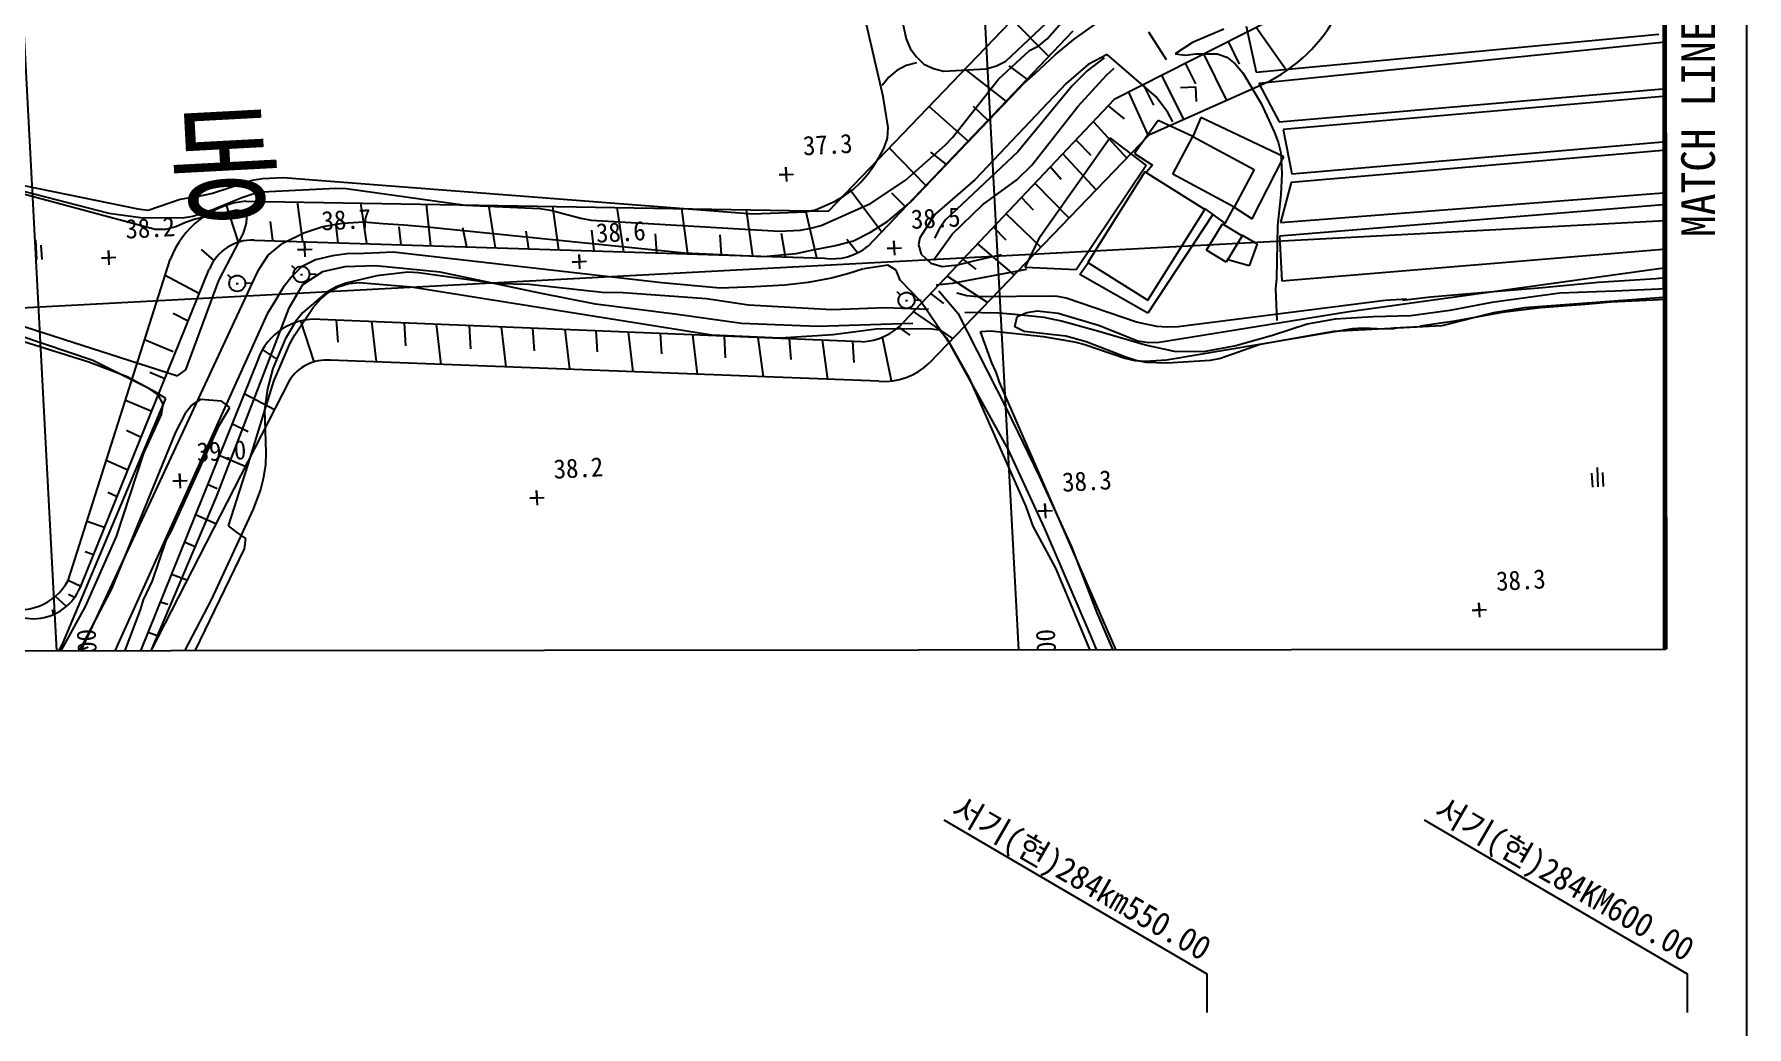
# Model space of a CAD drawing. Header units: millimetres. Extents: x 14950 to 15746, y 1103 to 1809.
# Drawn here: x 15567.6 to 15745.9, y 1363.4 to 1466.7 of the extents above; entities that cross this region are included whole.
import ezdxf
from ezdxf.enums import TextEntityAlignment as Align
from ezdxf.xclip import XClip

# ---------------------------------------------------------------- set-up
doc = ezdxf.new("R2010")
doc.units = ezdxf.units.MM
doc.header["$LTSCALE"] = 10
doc.header["$MEASUREMENT"] = 0
doc.header["$XCLIPFRAME"] = 2
doc.linetypes.add('A-CENTR01', pattern=[2, 1.25, -0.25, 0.25, -0.25])
for name, color, linetype in [('TN-MACL', 6, 'A-CENTR01'), ('TZ-BASE', 253, 'Continuous'), ('TZ-LEAL', 1, 'Continuous'), ('TZ-LEAT', 3, 'Continuous'), ('TZ-MACT', 6, 'Continuous')]:
    doc.layers.add(name, color=color, linetype=linetype)
doc.layers.add('TX-PAPR', color=2, linetype='Continuous', plot=False)
doc.styles.get("Standard").update_dxf_attribs({"font": 'GulimChe.ttf'})

# ---------------------------------------------------------------- blocks, each defined once
blk = doc.blocks.new('JD-DGHCDGH7DFXH')
at = {"layer": 'TZ-BASE'}
for p, q in [((521.48, 134.68), (540.06, -215.18)), ((621.62, 134.68), (640.2, -215.18)), ((618.21, 2.39, 38), (621.03, -10.8, 38)), ((612.96, -28.74), (635.44, -5.34)), ((631.44, -13.11, 38), (639.25, -5.74, 38)), ((635.71, -10.81, 38), (639.34, -6.66, 38)), ((635.9, -12.63), (632.1, -8.83)), ((618.65, -16.81, 37), (616.92, -9.29, 37)), ((617.05, -32.4), (638.43, -9.98)), ((638.54, -10.82, 39.17), (640.94, -9.14, 39.17)), ((658.79, -8.94), (642.71, -17.1)), ((646.28, -10.06, 39.17), (648.12, -12.95, 39.17)), ((654.11, -9.8, 39), (650.87, -11.18, 39)), ((656.44, -9.48, 125.74), (657.47, -14.27, 125.74)), ((657.47, -14.27, 125.74), (699.42, -10.32, 125.74)), ((660.66, -14.11), (657.48, -9.61)), ((621.03, -10.8, 38), (621.46, -11.79, 38)), ((621.46, -11.79, 38), (622.11, -12.67, 38)), ((630.66, -15.01, 38), (633.87, -12, 38)), ((633.87, -12, 38), (634.87, -11.53, 38)), ((634.49, -14.4, 39.17), (636.55, -12.45, 39.17)), ((634.87, -11.53, 38), (635.71, -10.81, 38)), ((636.55, -12.45, 39.17), (638.54, -10.82, 39.17)), ((641.96, -12.42, 39.24), (639.98, -13.47, 39.24)), ((647.08, -16.85, 39.24), (641.96, -12.42, 39.24)), ((650.87, -11.18, 39), (649.04, -12.37, 39)), ((649.04, -12.37, 39), (650.13, -12.51, 39)), ((650.13, -12.51, 39), (651.21, -12.36, 39)), ((651.21, -12.36, 39), (653.41, -12.35, 39)), ((654.44, -17.2), (652.05, -12.36)), ((653.41, -12.35, 39), (654.44, -12.71, 39)), ((655.75, -13.45), (654.59, -11.07)), ((699.42, -11.21, 125.52), (657.76, -15.43, 125.52)), ((700.01, -11.15, 125.52), (699.43, -11.21, 125.52)), ((700.01, -11.13), (700.05, -51.85)), ((620.07, -14.08, 38), (619.23, -14.8, 38)), ((621.06, -13.58, 38), (620.07, -14.08, 38)), ((622.13, -13.28, 38), (621.06, -13.58, 38)), ((622.11, -12.67, 38), (622.9, -13.43, 38)), ((622.9, -13.43, 38), (623.89, -13.9, 38)), ((623.89, -13.9, 38), (624.95, -14.15, 38)), ((624.95, -14.15, 38), (629.38, -13.91, 38)), ((631.46, -17.29), (627.18, -13.94)), ((629.38, -13.91, 38), (630.45, -13.62, 38)), ((630.45, -13.62, 38), (631.44, -13.11, 38)), ((633.64, -15), (631.78, -13.59)), ((639.98, -13.47, 39.24), (637.71, -15.44, 39.24)), ((639.9, -14.13, 38), (638.33, -15.7, 38)), ((641.65, -12.76, 38), (639.9, -14.13, 38)), ((641.9, -14.59, 39), (642.7, -13.84, 39)), ((651.2, -15.48), (650.12, -13.34)), ((654.44, -12.71, 39), (655.29, -13.4, 39)), ((655.29, -13.4, 39), (656.09, -14.34, 39)), ((619.23, -14.8, 38), (618.54, -15.66, 38)), ((621.49, -27.79, 39.17), (633.37, -15.39, 39.17)), ((625.87, -21.08, 38), (630.66, -15.01, 38)), ((637.71, -15.44, 39.24), (628.23, -25.44, 39.24)), ((638.33, -15.7, 38), (632.67, -22.56, 38)), ((633.37, -15.39, 39.17), (634.49, -14.4, 39.17)), ((638.92, -17.85, 39), (641.9, -14.59, 39)), ((646.83, -17.69), (645.75, -15.56)), ((657.69, -15.75), (646.32, -20.83)), ((649.97, -19.2), (647.68, -14.58)), ((649.62, -15.87, 39.08), (651.17, -15.79, 39.08)), ((651.17, -15.79, 39.08), (651.25, -17.31, 39.08)), ((656.09, -14.34, 39), (658.01, -17.52, 39)), ((657.76, -15.43, 125.52), (659.89, -19.45, 125.52)), ((659.89, -19.45, 125.52), (699.42, -16.04, 125.52)), ((699.43, -16.04, 125.52), (700.01, -15.99, 125.52)), ((619.17, -20.04, 37), (618.65, -16.81, 37)), ((642.71, -17.1), (620.78, -40.31)), ((642.07, -17.77), (643.74, -19.13)), ((644.21, -16.34), (646.24, -20.91)), ((648.3, -18.47, 39.24), (647.08, -16.85, 39.24)), ((658.01, -17.52, 39), (659.39, -20.54, 39)), ((699.42, -16.84, 125.48), (660.3, -20.25, 125.48)), ((700.02, -16.79, 125.48), (699.43, -16.84, 125.48)), ((627.5, -21.44), (623.44, -17.83)), ((629.56, -19.28), (628.04, -17.85)), ((634.13, -23.95, 39), (638.92, -17.85, 39)), ((640.52, -19.41), (644.01, -23.23)), ((647.28, -19.3, 41.86), (644.81, -22.72, 41.86)), ((650.89, -20.98, 41.86), (647.28, -19.3, 41.86)), ((648.8, -19.42, 39.24), (648.3, -18.47, 39.24)), ((651.71, -18.99, 41.86), (650.89, -20.98, 41.86)), ((660.35, -23.07, 41.86), (651.71, -18.99, 41.86)), ((618.75, -22.15, 37), (619.11, -21.13, 37)), ((619.11, -21.13, 37), (619.17, -20.04, 37)), ((646.32, -20.83), (623.47, -44.52)), ((625.11, -21.86, 38), (625.87, -21.08, 38)), ((634.99, -31.36, 41.1), (642.26, -21.12, 41.1)), ((638.72, -21.32), (640.27, -22.91)), ((642.26, -21.12, 41.1), (646.05, -23.97, 41.1)), ((648.8, -24.88, 42.06), (650.89, -20.98, 42.06)), ((650.89, -20.98, 42.06), (657.28, -24.41, 42.06)), ((659.39, -20.54, 39), (659.76, -21.57, 39)), ((660.3, -20.25, 125.48), (661.19, -24.84, 125.48)), ((617.66, -24.04, 37), (618.24, -23.11, 37)), ((618.24, -23.11, 37), (618.75, -22.15, 37)), ((623.08, -26.07), (619.27, -22.16)), ((620.95, -25.53, 38), (625.11, -21.86, 38)), ((625.21, -23.84), (623.63, -22.58)), ((632.67, -22.56, 38), (625.1, -29.68, 38)), ((637.35, -22.77), (640.84, -26.51)), ((644.81, -22.72, 41.86), (646.7, -23.95, 41.86)), ((657.06, -29.55, 41.86), (660.35, -23.07, 41.86)), ((659.76, -21.57, 39), (660.05, -22.65, 39)), ((660.05, -22.65, 39), (660.17, -24.84, 39)), ((699.42, -22.45, 125.74), (661.14, -25.74, 125.74)), ((661.19, -24.84, 125.48), (699.42, -21.54, 125.48)), ((699.43, -21.54, 125.48), (700.02, -21.49, 125.48)), ((700.02, -22.39, 125.74), (699.43, -22.45, 125.74)), ((542.86, -30.66, 38), (517.46, -23.82, 38)), ((607.82, -24.95, 37.27), (609.32, -24.87, 37.27)), ((608.57, -24.91, 37.27), (607.82, -24.95, 37.27)), ((608.61, -25.66, 37.27), (608.53, -24.16, 37.27)), ((608.53, -24.16, 37.27), (608.57, -24.91, 37.27)), ((616.28, -25.75, 37), (617.01, -24.93, 37)), ((617.01, -24.93, 37), (617.66, -24.04, 37)), ((632.56, -25.49, 39), (634.13, -23.95, 39)), ((636.09, -24.11), (637.18, -25.4)), ((646.05, -23.97, 41.1), (638.73, -34.83, 41.1)), ((645.91, -24.66, 41.86), (639.97, -34.08, 41.86)), ((652.13, -28.58, 41.86), (645.91, -24.66, 41.86)), ((646.7, -23.95, 41.86), (646.08, -24.69, 41.86)), ((655.19, -28.31, 42.06), (648.8, -24.88, 42.06)), ((657.28, -24.41, 42.06), (655.19, -28.31, 42.06)), ((660.17, -24.84, 39), (660.07, -27.01, 39)), ((524.81, -25.17, 37), (541.04, -28.49, 37)), ((527.13, -26.15, 38), (538.04, -28.95, 38)), ((548.82, -26.86, 37), (552.96, -25.51, 37)), ((552.92, -26.98, 38), (553.99, -26.73, 38)), ((552.96, -25.51, 37), (554.03, -25.33, 37)), ((553.99, -26.73, 38), (561.67, -26.36, 38)), ((554.03, -25.33, 37), (556.2, -25.24, 37)), ((556.2, -25.24, 37), (605.1, -29.03, 37)), ((561.67, -26.36, 38), (562.75, -26.39, 38)), ((562.75, -26.39, 38), (575.17, -28.13, 38)), ((614.6, -27.15, 37), (615.48, -26.5, 37)), ((618.48, -30.9), (615.15, -26.45)), ((615.48, -26.5, 37), (616.28, -25.75, 37)), ((617.32, -27.94, 38), (620.95, -25.53, 38)), ((628.23, -25.44, 39.24), (624.03, -29.07, 39.24)), ((629.01, -28.08, 39), (632.56, -25.49, 39)), ((634.45, -25.84), (638, -29.45)), ((661.14, -25.74, 125.74), (660.03, -29.92, 125.74)), ((541.04, -28.49, 37), (542.13, -28.63, 37)), ((542.13, -28.63, 37), (545.45, -27.49, 37)), ((545.45, -27.49, 37), (547.75, -27.12, 37)), ((547.75, -27.12, 37), (548.82, -26.86, 37)), ((548.86, -28.58, 38), (551.88, -27.31, 38)), ((551.53, -31.97), (550.29, -28.12)), ((551.88, -27.31, 38), (552.92, -26.98, 38)), ((552.3, -27.69), (612.96, -28.74)), ((558.22, -31.9), (557.69, -27.78)), ((564.89, -32.12), (564.29, -27.89)), ((571.56, -32.33), (571.11, -28.01)), ((575.17, -28.13, 38), (582.91, -28.45, 38)), ((578.28, -32.54), (577.59, -28.12)), ((582.91, -28.45, 38), (584.01, -28.62, 38)), ((584.89, -32.75), (584.27, -28.24)), ((591.67, -32.97), (590.97, -28.36)), ((598.32, -33.18), (597.69, -28.47)), ((611.62, -28.6, 37), (613.65, -27.69, 37)), ((612.2, -30.23, 38), (617.32, -27.94, 38)), ((613.65, -27.69, 37), (614.6, -27.15, 37)), ((619.14, -29.79, 39.17), (621.49, -27.79, 39.17)), ((620.98, -28.28), (619.56, -26.86)), ((625.84, -31.13, 39), (629.01, -28.08, 39)), ((634.32, -28.65), (633.05, -27.32)), ((652.11, -28.47, 41.86), (654.26, -30.02, 41.86)), ((654.26, -30.02, 41.86), (655.17, -28.36, 41.86)), ((655.19, -28.31, 41.86), (657.06, -29.55, 41.86)), ((660.07, -27.01, 39), (659.69, -30.28, 39)), ((699.42, -28.13, 125.48), (659.91, -31.35, 125.48)), ((660.03, -29.92, 125.74), (699.42, -26.88, 125.74)), ((699.43, -26.88, 125.74), (700.02, -26.84, 125.74)), ((700.03, -28.08, 125.48), (699.43, -28.13, 125.48)), ((699.42, -29.79), (66.3, -63.41)), ((538.04, -28.95, 38), (541.34, -29.41, 38)), ((541.34, -29.41, 38), (545.71, -29.42, 38)), ((546.01, -29.93, 38), (545.01, -30.36, 38)), ((545.71, -29.42, 38), (546.79, -29.27, 38)), ((547.04, -29.56, 38), (546.01, -29.93, 38)), ((546.79, -29.27, 38), (548.86, -28.58, 38)), ((551.34, -28.64, 38), (547.04, -29.56, 38)), ((552.43, -28.82, 38), (551.34, -28.64, 38)), ((552.05, -31.04, 38), (552.37, -29.98, 38)), ((552.37, -29.98, 38), (552.43, -28.82, 38)), ((555.12, -31.8), (554.86, -29.83)), ((560.33, -30.33, 39.17), (562.37, -30, 39.17)), ((561.9, -32.02), (561.71, -30.23)), ((562.37, -30, 39.17), (564.57, -29.84, 39.17)), ((564.57, -29.84, 39.17), (566.56, -30.02, 39.17)), ((566.56, -30.02, 39.17), (568.74, -30.15, 39.17)), ((568.74, -30.15, 39.17), (571.17, -30.38, 39.17)), ((584.01, -28.62, 38), (587.18, -29.48, 38)), ((587.18, -29.48, 38), (588.27, -29.69, 38)), ((588.27, -29.69, 38), (607.82, -30.83, 38)), ((605.1, -33.39), (604.41, -28.59)), ((605.1, -29.03, 37), (610.55, -28.82, 37)), ((610.55, -28.82, 37), (611.62, -28.6, 37)), ((611.75, -33.6), (610.6, -28.7)), ((611.13, -30.52, 38), (612.2, -30.23, 38)), ((617.35, -30.91, 39.17), (619.14, -29.79, 39.17)), ((624.03, -29.07, 39.24), (622.46, -31.51, 39.24)), ((625.1, -29.68, 38), (624.48, -30.6, 38)), ((635.07, -32.49), (631.45, -29.01)), ((646.19, -38, 41.86), (652.13, -28.58, 41.86)), ((652.96, -29.09, 41.53), (646.2, -39.35, 41.53)), ((652.32, -32.8, 41.41), (653.99, -30.07, 41.41)), ((653.99, -30.07, 41.41), (656.03, -31.32, 41.41)), ((659.69, -30.28, 39), (659.61, -35.74, 39)), ((700.03, -29.76), (699.43, -29.79)), ((535.94, -44.47, 38), (492.59, -30.87, 38)), ((530.42, -31.75, 38.57), (530.52, -33.76, 38.57)), ((543.94, -30.66, 38), (542.86, -30.66, 38)), ((545.01, -30.36, 38), (543.94, -30.66, 38)), ((549.49, -35.97, 38), (552.05, -31.04, 38)), ((553.17, -31.74), (612.55, -33.63)), ((554.63, -33.32, 39.17), (556.17, -32.07, 39.17)), ((556.17, -32.07, 39.17), (558.33, -30.98, 39.17)), ((558.33, -30.98, 39.17), (560.33, -30.33, 39.17)), ((558.48, -33.48, 38.72), (558.4, -31.98, 38.72)), ((558.4, -31.98, 38.72), (558.44, -32.73, 38.72)), ((568.46, -32.23), (568.28, -30.38)), ((571.17, -30.38, 39.17), (597.96, -33.09, 39.17)), ((575.3, -32.45), (574.89, -30.47)), ((581.78, -32.65), (581.49, -30.83)), ((588.55, -32.87), (588.31, -30.72)), ((595.1, -33.08), (594.94, -31.11)), ((601.83, -33.29), (601.67, -31.19)), ((607.82, -30.83, 38), (610.05, -30.71, 38)), ((608.49, -33.5), (608.07, -31.08)), ((610.05, -30.71, 38), (611.13, -30.52, 38)), ((613.68, -32.31, 39.17), (615.57, -31.81, 39.17)), ((615.99, -33.09), (614.88, -31.7)), ((615.57, -31.81, 39.17), (617.35, -30.91, 39.17)), ((619.85, -33.33, 38.48), (619.77, -31.83, 38.48)), ((619.77, -31.83, 38.48), (619.81, -32.58, 38.48)), ((622.46, -31.51, 39.24), (622.34, -32.24, 39.24)), ((623.89, -33.84, 39), (625.84, -31.13, 39)), ((624.48, -30.6, 38), (623.98, -31.56, 38)), ((631.46, -31.76), (630.13, -30.41)), ((633.45, -34.6, 41.1), (634.99, -31.36, 41.1)), ((656.03, -31.32, 41.41), (654.36, -34.05, 41.41)), ((656.04, -31.25, 41.37), (657.59, -32.13, 41.37)), ((659.91, -31.35, 125.48), (660.16, -35.99, 125.48)), ((531.09, -33.76, 38.57), (531.01, -32.29, 38.57)), ((533.79, -67.2), (544.43, -33.77)), ((537.28, -33.62, 38.16), (538.78, -33.54, 38.16)), ((538.03, -33.58, 38.16), (537.28, -33.62, 38.16)), ((538.07, -34.33, 38.16), (537.99, -32.83, 38.16)), ((537.99, -32.83, 38.16), (538.03, -33.58, 38.16)), ((548.99, -33.86), (547.67, -32.73)), ((553.74, -34.69, 39.17), (554.63, -33.32, 39.17)), ((557.69, -32.77, 38.72), (559.19, -32.69, 38.72)), ((558.44, -32.73, 38.72), (557.69, -32.77, 38.72)), ((559.56, -33.79, 39.28), (558.1, -34.53, 39.28)), ((561.31, -33.39, 39.28), (559.56, -33.79, 39.28)), ((562.82, -33.19, 39.28), (561.31, -33.39, 39.28)), ((564.59, -33.13, 39.28), (562.82, -33.19, 39.28)), ((566.21, -33.06, 39.28), (564.59, -33.13, 39.28)), ((567.65, -33.01, 39.28), (566.21, -33.06, 39.28)), ((595.62, -36.21, 39.28), (567.65, -33.01, 39.28)), ((587.07, -34.75, 38.61), (586.99, -33.25, 38.61)), ((586.99, -33.25, 38.61), (587.03, -34, 38.61)), ((597.96, -33.09, 39.17), (606.21, -33.46, 39.17)), ((606.21, -33.46, 39.17), (609.59, -33.15, 39.17)), ((609.59, -33.15, 39.17), (611.35, -32.76, 39.17)), ((611.35, -32.76, 39.17), (613.68, -32.31, 39.17)), ((619.06, -32.62, 38.48), (620.56, -32.54, 38.48)), ((619.81, -32.58, 38.48), (619.06, -32.62, 38.48)), ((622.34, -32.24, 39.24), (622.6, -33.2, 39.24)), ((622.6, -33.2, 39.24), (623.61, -34.14, 39.24)), ((628.33, -34.76), (626.97, -33.75)), ((628.22, -33.89, 39.24), (630.98, -33.25, 39.24)), ((632.28, -35.38), (628.5, -32.13)), ((654.36, -34.05, 41.41), (652.32, -32.8, 41.41)), ((656.74, -34.44, 41.37), (654.55, -33.8, 41.37)), ((657.59, -32.13, 41.37), (656.74, -34.44, 41.37)), ((660.16, -35.99, 125.48), (699.42, -32.72, 125.48)), ((699.43, -32.72, 125.48), (700.03, -32.67, 125.48)), ((531.76, -81.83, 39.17), (553.47, -35.17, 39.17)), ((535.09, -67.87), (548.5, -34.78)), ((547.46, -37.36), (543.89, -35.45)), ((550.39, -35.34, 39.21), (550.78, -35.71, 39.21)), ((553.47, -35.17, 39.17), (553.74, -34.69, 39.17)), ((557.13, -35.5, 39.28), (556.2, -36.69, 39.28)), ((557.07, -34.4, 39.22), (557.46, -34.77, 39.22)), ((558.1, -34.53, 39.28), (557.13, -35.5, 39.28)), ((557.98, -35.33, 39.22), (558.19, -35.34, 39.22)), ((558.09, -35.26, 39.22), (558.1, -35.41, 39.22)), ((560.29, -35.06, 40.13), (558.21, -36.4, 40.13)), ((558.93, -35.28, 39.22), (559.61, -35.27, 39.22)), ((562.62, -34.54, 40.13), (560.29, -35.06, 40.13)), ((565.79, -34.42, 40.13), (562.62, -34.54, 40.13)), ((565.94, -35.46, 38), (562.72, -36.23, 38)), ((572.54, -35.1, 40.13), (565.79, -34.42, 40.13)), ((569.18, -35.08, 38), (565.94, -35.46, 38)), ((570.26, -35.15, 38), (569.18, -35.08, 38)), ((578.51, -36.32, 38), (570.26, -35.15, 38)), ((582.91, -37.27, 40.13), (572.54, -35.1, 40.13)), ((586.28, -34.04, 38.61), (587.78, -33.96, 38.61)), ((587.03, -34, 38.61), (586.28, -34.04, 38.61)), ((615.09, -35.22, 39.28), (613.27, -35.72, 39.28)), ((616.62, -34.73, 39.28), (615.09, -35.22, 39.28)), ((619.14, -34.35, 39.28), (616.66, -34.73, 39.28)), ((620.02, -34.89, 39.28), (619.14, -34.35, 39.28)), ((620.42, -35.92, 39.28), (620.02, -34.89, 39.28)), ((623.61, -34.14, 39.24), (624.81, -34.49, 39.24)), ((624.81, -34.49, 39.24), (626.43, -34.32, 39.24)), ((629.51, -38.26), (625.33, -35.49)), ((633.57, -34.81, 39.28), (625.82, -36.26, 39.28)), ((626.43, -34.32, 39.24), (628.22, -33.89, 39.24)), ((638.73, -34.83, 41.1), (633.45, -34.6, 41.1)), ((639.11, -35.32, 41.53), (640.11, -33.95, 41.53)), ((646.2, -39.35, 41.53), (639.11, -35.32, 41.53)), ((639.97, -34.08, 41.86), (646.19, -38, 41.86)), ((666.94, -39.21, 38), (699.42, -34.71, 38)), ((699.43, -34.71, 38), (700, -34.63, 38)), ((700, -34.63, 38), (700.03, -34.63, 38)), ((517.34, -36.9, 38), (545.17, -45.89, 38)), ((546.05, -45.24, 38), (549.49, -35.97, 38)), ((551.3, -36.27, 39.21), (551.5, -36.28, 39.21)), ((551.41, -36.2, 39.21), (551.42, -36.35, 39.21)), ((552.25, -36.22, 39.21), (552.92, -36.21, 39.21)), ((556.2, -36.69, 39.28), (555.31, -38.14, 39.28)), ((558.21, -36.4, 40.13), (556.75, -38.91, 40.13)), ((560.73, -37.17, 38), (558.21, -39.33, 38)), ((560.11, -37.88, 42), (560.95, -37.16, 42)), ((561.69, -36.63, 38), (560.73, -37.17, 38)), ((560.95, -37.16, 42), (561.9, -36.62, 42)), ((562.72, -36.23, 38), (561.69, -36.63, 38)), ((561.9, -36.62, 42), (563.01, -36.26, 42)), ((563.01, -36.26, 42), (564.09, -36.18, 42)), ((564.09, -36.18, 42), (569.52, -36.62, 42)), ((569.52, -36.62, 42), (600.81, -41.61, 42)), ((581.79, -36.37, 38), (578.51, -36.32, 38)), ((589.41, -37.21, 38), (581.79, -36.37, 38)), ((588.7, -38.42, 40.13), (582.91, -37.27, 40.13)), ((591.58, -37.23, 38), (589.41, -37.21, 38)), ((600.27, -37.88, 38), (591.58, -37.23, 38)), ((601.67, -36.74, 39.28), (595.62, -36.21, 39.28)), ((605.28, -36.6, 39.28), (601.67, -36.74, 39.28)), ((608.42, -36.45, 39.28), (605.28, -36.6, 39.28)), ((610.86, -36.18, 39.28), (608.42, -36.45, 39.28)), ((613.27, -35.72, 39.28), (610.86, -36.18, 39.28)), ((620.06, -37.11, 39.22), (620.45, -37.48, 39.22)), ((622.57, -38.15, 39.28), (620.42, -35.92, 39.28)), ((624.96, -38.34), (623.6, -37.32)), ((625.82, -36.26, 39.28), (624.16, -36.43, 39.28)), ((624.44, -37.03, 39.28), (626.41, -39.34, 39.28)), ((627.38, -37.54, 39), (626.33, -37.29, 39)), ((659.61, -35.74, 39), (659.5, -36.82, 39)), ((659.5, -36.82, 39), (659.63, -40.11, 39)), ((675.63, -37.65, 38.2), (680.96, -37.21, 38.2)), ((680.96, -37.21, 38.2), (687.28, -36.69, 38.2)), ((689.11, -37.27, 38.39), (682.03, -38.25, 38.39)), ((687.28, -36.69, 38.2), (693.08, -36.14, 38.2)), ((694.83, -37.07, 38.39), (689.11, -37.27, 38.39)), ((693.08, -36.14, 38.2), (699.1, -35.76, 38.2)), ((699.42, -36.85, 38.39), (694.83, -37.07, 38.39)), ((699.1, -35.76, 38.2), (699.42, -35.73, 38.2)), ((699.43, -35.73, 38.2), (700.03, -35.67, 38.2)), ((700.03, -36.82, 38.39), (699.43, -36.85, 38.39)), ((556.75, -38.91, 40.13), (549.22, -58.49, 40.13)), ((555.31, -38.14, 39.28), (554.53, -39.43, 39.28)), ((557.4, -41.6, 42), (559.31, -38.78, 42)), ((559.31, -38.78, 42), (560.11, -37.88, 42)), ((596.97, -39.45, 40.13), (588.7, -38.42, 40.13)), ((604.63, -38.54, 38), (600.27, -37.88, 38)), ((613.32, -39.01, 38), (604.63, -38.54, 38)), ((618.91, -38.8, 38), (613.32, -39.01, 38)), ((623.29, -38.99, 38), (618.91, -38.8, 38)), ((620.97, -38.04, 39.22), (621.17, -38.05, 39.22)), ((621.08, -37.96, 39.22), (621.09, -38.12, 39.22)), ((625.91, -41.99), (621.82, -39.2)), ((621.92, -37.99, 39.22), (622.6, -37.97, 39.22)), ((625.7, -42.73, 39.28), (622.57, -38.15, 39.28)), ((623.36, -38.95, 38), (623.18, -38.96, 38)), ((628.47, -37.64, 39), (627.38, -37.54, 39)), ((636.63, -37.58, 39), (628.47, -37.64, 39)), ((633.61, -39.28, 38), (634.68, -39.13, 38)), ((634.68, -39.13, 38), (636.86, -39.37, 38)), ((637.72, -37.79, 39), (636.63, -37.58, 39)), ((645.01, -40.3, 39), (637.72, -37.79, 39)), ((647.38, -42.37, 38), (666.94, -39.21, 38)), ((670.93, -38.05, 39), (649.36, -40.78, 39)), ((673.16, -37.9, 39), (670.93, -38.05, 39)), ((672.71, -38.01, 38.2), (675.63, -37.65, 38.2)), ((677.66, -39.09, 38.39), (673.59, -39.62, 38.39)), ((682.03, -38.25, 38.39), (677.66, -39.09, 38.39)), ((685.42, -38.8, 38), (682.19, -39.32, 38)), ((687.09, -38.81, 38.2), (683.1, -39.29, 38.2)), ((699.42, -37.76, 38), (685.42, -38.8, 38)), ((691.74, -38.47, 38.2), (687.09, -38.81, 38.2)), ((694.4, -38.21, 38.2), (691.74, -38.47, 38.2)), ((698.83, -38.01, 38.2), (694.4, -38.21, 38.2)), ((699.42, -37.97, 38.2), (698.83, -38.01, 38.2)), ((700.03, -37.71, 38), (699.43, -37.76, 38)), ((700.03, -37.92, 38.2), (699.43, -37.97, 38.2)), ((536.38, -44.3, 38), (521.82, -39.39, 38)), ((554.53, -39.43, 39.28), (533.97, -84.89, 39.28)), ((546.31, -40.19), (544.72, -39.4)), ((557.52, -40.18, 38), (556.4, -42.07, 38)), ((558.21, -39.33, 38), (557.52, -40.18, 38)), ((559.4, -44.43), (558.03, -40.17)), ((616.42, -42.33), (560, -40.01)), ((561.72, -40.08), (561.87, -42.38)), ((565.39, -40.23), (565.88, -44.43)), ((568.77, -40.37), (568.93, -42.75)), ((572.11, -40.51), (572.6, -44.69)), ((575.54, -40.65), (575.69, -43.08)), ((578.87, -40.79), (579.36, -44.95)), ((582.15, -40.92), (582.31, -43.28)), ((603.91, -40.45, 40.13), (596.97, -39.45, 40.13)), ((611.83, -40.76, 40.13), (603.91, -40.45, 40.13)), ((621.75, -40.42, 40.13), (611.83, -40.76, 40.13)), ((613.41, -41.57, 42), (617.91, -41, 42)), ((617.91, -41, 42), (623.43, -40.94, 42)), ((621.45, -41.66), (620.27, -40.81)), ((623.43, -40.94, 42), (624.52, -41.08, 42)), ((626.41, -39.34, 39.28), (631.48, -49.3, 39.28)), ((627.84, -39.3, 38.39), (627.15, -39.32, 38.39)), ((628.92, -39.31, 38.39), (627.84, -39.3, 38.39)), ((630.69, -39.37, 38.39), (628.92, -39.31, 38.39)), ((632.37, -39.49, 38.39), (630.69, -39.37, 38.39)), ((632.36, -40.77, 38), (632.61, -39.71, 38)), ((633.32, -41.28, 38), (632.36, -40.77, 38)), ((635.4, -39.82, 38.39), (632.37, -39.49, 38.39)), ((632.61, -39.71, 38), (633.61, -39.28, 38)), ((637.22, -40.18, 38.39), (635.4, -39.82, 38.39)), ((636.86, -39.37, 38), (641.06, -40.62, 38)), ((641.1, -41.26, 38.39), (637.22, -40.18, 38.39)), ((641.06, -40.62, 38), (645.17, -42.24, 38)), ((647.16, -40.76, 39), (645.01, -40.3, 39)), ((648.24, -40.83, 39), (647.16, -40.76, 39)), ((648.15, -44.23, 39), (667.53, -40.96, 39)), ((649.36, -40.78, 39), (648.24, -40.83, 39)), ((662.8, -40.51, 38.39), (659.17, -41.67, 38.39)), ((665.71, -39.98, 38.39), (662.8, -40.51, 38.39)), ((676.82, -40.68, 38), (665.54, -41.28, 38)), ((669.67, -39.75, 38.39), (665.71, -39.98, 38.39)), ((667.53, -40.96, 39), (668.61, -40.89, 39)), ((668.61, -40.89, 39), (670.79, -40.98, 39)), ((673.59, -39.62, 38.39), (669.67, -39.75, 38.39)), ((670.79, -40.98, 39), (671.9, -40.94, 39)), ((671.83, -40.87, 38), (675.15, -40.71, 38)), ((678.17, -40.19, 38.2), (674.57, -40.7, 38.2)), ((682.19, -39.32, 38), (676.82, -40.68, 38)), ((683.1, -39.29, 38.2), (678.17, -40.19, 38.2)), ((544.73, -43.37), (541.76, -42.14)), ((556.4, -42.07, 38), (555.11, -45.12, 38)), ((555.2, -46.45, 42), (556.89, -42.56, 42)), ((556.89, -42.56, 42), (557.4, -41.6, 42)), ((585.5, -41.06), (585.98, -45.2)), ((588.75, -41.19), (588.89, -43.39)), ((592.1, -41.33), (592.58, -45.46)), ((595.44, -41.47), (595.58, -43.58)), ((598.8, -41.61), (599.28, -45.71)), ((600.81, -41.61, 42), (607.94, -41.92, 42)), ((602.11, -41.74), (602.22, -44.02)), ((605.62, -41.89), (606.15, -45.97)), ((607.94, -41.92, 42), (613.41, -41.57, 42)), ((608.86, -42.02), (609.04, -44.17)), ((612.31, -42.16), (612.84, -46.23)), ((615.46, -42.29), (615.6, -44.48)), ((619.51, -46.41), (618.58, -41.86)), ((624.52, -41.08, 42), (625.24, -41.92, 42)), ((625.24, -41.92, 42), (627.6, -46.12, 42)), ((631.71, -53.59, 39.28), (625.7, -42.73, 39.28)), ((628.79, -41.28, 39), (629.87, -41.2, 39)), ((629.96, -44.52, 39), (628.79, -41.28, 39)), ((629.87, -41.2, 39), (635.31, -41.79, 39)), ((637.67, -41.76, 38), (633.32, -41.28, 38)), ((635.31, -41.79, 39), (638.58, -42.35, 39)), ((639.79, -42.33, 38), (637.67, -41.76, 38)), ((638.58, -42.35, 39), (639.64, -42.63, 39)), ((639.64, -42.63, 39), (643.81, -44.03, 39)), ((643.9, -43.95, 38), (639.79, -42.33, 38)), ((645.97, -42.68, 38.39), (641.1, -41.26, 38.39)), ((645.17, -42.24, 38), (646.26, -42.41, 38)), ((648.97, -43.36, 38.39), (645.97, -42.68, 38.39)), ((646.26, -42.41, 38), (647.38, -42.37, 38)), ((655.37, -42.75, 38.39), (651.99, -43.38, 38.39)), ((657.9, -42.62, 38), (653.76, -44.08, 38)), ((659.17, -41.67, 38.39), (655.37, -42.75, 38.39)), ((665.54, -41.28, 38), (657.9, -42.62, 38)), ((539.94, -45.98, 38), (535.94, -44.47, 38)), ((542.27, -47.22, 38), (536.38, -44.3, 38)), ((553.57, -44.16), (538.04, -82.72)), ((555.49, -44.12), (554.05, -43.14)), ((618.19, -46.44), (561.08, -44.25)), ((630.4, -45.51, 39), (629.96, -44.52, 39)), ((643.81, -44.03, 39), (644.87, -44.28, 39)), ((644.96, -44.27, 38), (643.9, -43.95, 38)), ((644.87, -44.28, 39), (645.95, -44.35, 39)), ((646.05, -44.48, 38), (644.96, -44.27, 38)), ((645.95, -44.35, 39), (648.15, -44.23, 39)), ((648.22, -44.58, 38), (646.05, -44.48, 38)), ((652.69, -44.3, 38), (648.22, -44.58, 38)), ((651.99, -43.38, 38.39), (648.97, -43.36, 38.39)), ((653.76, -44.08, 38), (652.69, -44.3, 38)), ((542.96, -47.6, 38), (539.94, -45.98, 38)), ((543.87, -46.21), (542.31, -45.55)), ((545.17, -45.89, 38), (546.05, -45.24, 38)), ((555.11, -45.12, 38), (554.54, -47.23, 38)), ((627.6, -46.12, 42), (633.49, -59.48, 42)), ((630.76, -46.55, 39), (630.4, -45.51, 39)), ((556.82, -46.4), (538.94, -81.27)), ((543.16, -47.87, 38), (542.27, -47.22, 38)), ((543.96, -48.25, 38), (542.96, -47.6, 38)), ((543.7, -48.82, 38), (543.16, -47.87, 38)), ((555.27, -49.42), (552.13, -47.75)), ((552.53, -55.11, 42), (555.2, -46.45, 42)), ((554.54, -47.23, 38), (554.26, -49.41, 38)), ((651.77, -94.76, 39), (630.76, -46.55, 39)), ((533.23, -73.83, 38), (543.96, -48.25, 38)), ((542.5, -49.58), (539.76, -48.45)), ((541.69, -53.92, 38), (543.53, -49.91, 38)), ((543.53, -49.91, 38), (543.7, -48.82, 38)), ((545.98, -49.82, 39), (544.97, -51.74, 39)), ((546.67, -48.93, 39), (545.98, -49.82, 39)), ((547.58, -48.35, 39), (546.67, -48.93, 39)), ((549.76, -48.52, 39), (547.58, -48.35, 39)), ((549.53, -51.06, 39), (550.65, -49.17, 39)), ((550.65, -49.17, 39), (549.76, -48.52, 39)), ((554.26, -49.41, 38), (554.39, -53.88, 38)), ((631.48, -49.3, 39.28), (634.89, -56.32, 39.28)), ((541.4, -52.29), (539.89, -51.58)), ((544.53, -62.08, 39), (549.53, -51.06, 39)), ((552.54, -51.71), (550.86, -50.89)), ((544.97, -51.74, 39), (538.32, -68.06, 39)), ((540.03, -55.69), (537.77, -54.7)), ((538.84, -62.62, 38), (541.69, -53.92, 38)), ((552.24, -55.33), (549.53, -54.19)), ((550.49, -61.51, 42), (552.53, -55.11, 42)), ((554.34, -55.19, 38), (554.1, -56.6, 38)), ((554.39, -53.88, 38), (554.34, -55.19, 38)), ((635.45, -61.72, 39.28), (631.71, -53.59, 39.28)), ((544.7, -56.85, 39.03), (546.2, -56.77, 39.03)), ((545.45, -56.81, 39.03), (544.7, -56.85, 39.03)), ((545.49, -57.56, 39.03), (545.41, -56.06, 39.03)), ((545.41, -56.06, 39.03), (545.45, -56.81, 39.03)), ((554.1, -56.6, 38), (553.82, -57.7, 38)), ((634.89, -56.32, 39.28), (638.27, -63.67, 39.28)), ((692.41, -56.01, 39.26), (692.49, -57.46, 39.26)), ((692.97, -55.42, 39.26), (693.07, -57.43, 39.26)), ((693.64, -57.42, 39.26), (693.56, -55.95, 39.26)), ((538.89, -58.49), (537.93, -58.02)), ((549.22, -58.49, 40.13), (541.3, -77.17, 40.13)), ((549.3, -57.64), (548.32, -57.19)), ((553.82, -57.7, 38), (553.06, -59.75, 38)), ((581.86, -58.62, 38.25), (583.36, -58.54, 38.25)), ((582.61, -58.58, 38.25), (581.86, -58.62, 38.25)), ((582.65, -59.33, 38.25), (582.57, -57.83, 38.25)), ((582.57, -57.83, 38.25), (582.61, -58.58, 38.25)), ((549.18, -61.29), (547.05, -60.35)), ((553.06, -59.75, 38), (548.69, -69.2, 38)), ((633.49, -59.48, 42), (634.25, -61.55, 42)), ((634.79, -59.98, 38.29), (636.29, -59.9, 38.29)), ((635.54, -59.94, 38.29), (634.79, -59.98, 38.29)), ((635.58, -60.69, 38.29), (635.5, -59.19, 38.29)), ((635.5, -59.19, 38.29), (635.54, -59.94, 38.29)), ((537.6, -61.67), (535.76, -61.03)), ((543.99, -63.04, 39), (544.53, -62.08, 39)), ((551.39, -62.2, 42), (550.49, -61.51, 42)), ((552.31, -62.81, 42), (551.39, -62.2, 42)), ((634.25, -61.55, 42), (636.59, -65.9, 42)), ((640.33, -73.09, 39.28), (635.45, -61.72, 39.28)), ((535.61, -69.9, 38), (538.84, -62.62, 38)), ((541.69, -85.46, 42), (552.17, -63.9, 42)), ((542.59, -67.21, 39), (543.99, -63.04, 39)), ((546.93, -63.64), (545.9, -63.21)), ((552.17, -63.9, 42), (552.31, -62.81, 42)), ((638.27, -63.67, 39.28), (640.88, -70.54, 39.28)), ((536.44, -64.53), (535.58, -64.21)), ((636.59, -65.9, 42), (640.2, -74.54, 42)), ((535.11, -67.81), (533.8, -67.19)), ((541.66, -69.2, 39), (542.59, -67.21, 39)), ((546.17, -67.16), (544.55, -66.55)), ((533.62, -69.89), (532.46, -68.83)), ((534.48, -68.95), (533.84, -68.64)), ((538.32, -68.06, 39), (534.28, -75.84, 39)), ((548.69, -69.2, 38), (539.37, -87.14, 38)), ((541.33, -70.26, 39), (541.66, -69.2, 39)), ((544.17, -69.68), (543.39, -69.43)), ((680.76, -71, 38.34), (680.68, -69.51, 38.34)), ((680.68, -69.51, 38.34), (680.72, -70.26, 38.34)), ((530.88, -78.57, 38), (535.61, -69.9, 38)), ((532.26, -70.74), (532.16, -70.26)), ((539.76, -74.37, 39), (541.33, -70.26, 39)), ((640.88, -70.54, 39.28), (643.77, -77.19, 39.28)), ((679.97, -70.3, 38.34), (681.47, -70.22, 38.34)), ((680.72, -70.26, 38.34), (679.97, -70.3, 38.34)), ((543.2, -72.97), (542.11, -72.6)), ((645.69, -86.04, 39.28), (640.33, -73.09, 39.28)), ((535.87, -74.13), (529.47, -77.17)), ((531.06, -77.63, 38), (533.23, -73.83, 38)), ((538.35, -77.34, 39), (539.76, -74.37, 39))]:
    blk.add_line(p, q, dxfattribs=at)
for centre in [(551.41, -36.26, 39.21), (558.09, -35.32, 39.22), (621.08, -38.03, 39.22)]:
    blk.add_circle(centre, 0.837, dxfattribs=at)
for centre, radius, start, end in [((651.19, -0.39), 16.67, 292.9441, 330.6054), ((553.29, -37.1), 9.46, 95.9617, 159.4232), ((553, -36.58), 4.84, 87.9337, 158.172), ((613.42, -27.97), 5.72, 261.2168, 309.398), ((559.53, -46.33), 6.34, 85.7144, 159.9845), ((616.22, -36.21), 6.13, 271.8406, 318.0301), ((560.71, -48.83), 4.59, 85.3738, 148.0939), ((618.73, -39.7), 6.76, 265.44, 314.468), ((528.59, -64.32), 5.95, 252.2281, 331.025), ((530.14, -65.82), 5.35, 211.9348, 337.4711)]:
    blk.add_arc(centre, radius, start, end, dxfattribs=at)
for s, height, rotation, p in [('대   정   동', 9.6, 3.0411, (483.17, -32.2)), ('37.3', 2, 3.0398, (610.35, -22.93, 38.12)), ('38.5', 2, 3.0398, (621.59, -30.59, 38.12)), ('38.2', 2, 3.0398, (539.81, -31.6, 38.12)), ('38.7', 2, 3.0398, (560.23, -30.75, 38.12)), ('38.6', 2, 3.0398, (588.81, -32.02, 38.12)), ('39.0', 2, 3.0398, (547.23, -54.83, 38.12)), ('38.2', 2, 3.0398, (584.39, -56.6, 38.12)), ('38.3', 2, 3.0398, (637.33, -57.96, 38.12)), ('38.3', 2, 3.0398, (682.51, -68.27, 38.12))]:
    blk.add_text(s, height=height, rotation=rotation, dxfattribs=at).set_placement(p)
for s, p in [('E 175,200', (536.65, -72.19)), ('E 175,300', (636.51, -72.2))]:
    blk.add_text(s, height=2, rotation=93.0398, dxfattribs=at).set_placement(p, align=Align.RIGHT)

msp = doc.modelspace()

# ---------------------------------------------------------------- linework, layer by layer
at = {"layer": 'TN-MACL', "const_width": 0.5}
msp.add_lwpolyline([(15737.27, 1552.65), (15737.4, 1402.65)], dxfattribs=at)
at = {"layer": 'TX-PAPR'}
for points in [[(14949.89, 1103.05), (15745.89, 1103.05), (15745.89, 1619.05), (14949.89, 1619.05)], [(15037.27, 1552.02), (15737.27, 1552.65), (15737.4, 1402.65), (15037.4, 1402.02)]]:
    msp.add_lwpolyline(points, close=True, dxfattribs=at)
at = {"layer": 'TZ-LEAL'}
for points in [[(15662.3, 1384.9), (15689.68, 1368.87), (15689.68, 1364.87)], [(15712.3, 1384.9), (15739.68, 1368.87), (15739.68, 1364.87)]]:
    msp.add_lwpolyline(points, dxfattribs=at)

# ---------------------------------------------------------------- block references
at = {"layer": 'TZ-BASE'}
ref = msp.add_blockref('JD-DGHCDGH7DFXH', (15037.33, 1477.02), dxfattribs=at)
XClip(ref).set_block_clipping_path([(-0.066111234, 74.999970863), (699.933616811, 75.6206052864), (700.0658361092, -74.3793364424), (0.0661112341, -74.999970863)])

# ---------------------------------------------------------------- texts
at = {"layer": 'TZ-LEAT'}
for s, p in [('서기(현)284km550.00', (15675.99, 1377.78)), ('서기(현)284KM600.00', (15726.29, 1377.7))]:
    msp.add_text(s, height=2.5, rotation=330, dxfattribs=at).set_placement(p, align=Align.CENTER)
at = {"layer": 'TZ-MACT'}
msp.add_text('MATCH LINE 서기(현)284km600.00', height=3.5, rotation=89.9978, dxfattribs=at).set_placement((15740.82, 1479.33), align=Align.MIDDLE_CENTER)

doc.saveas('drawing.dxf')
